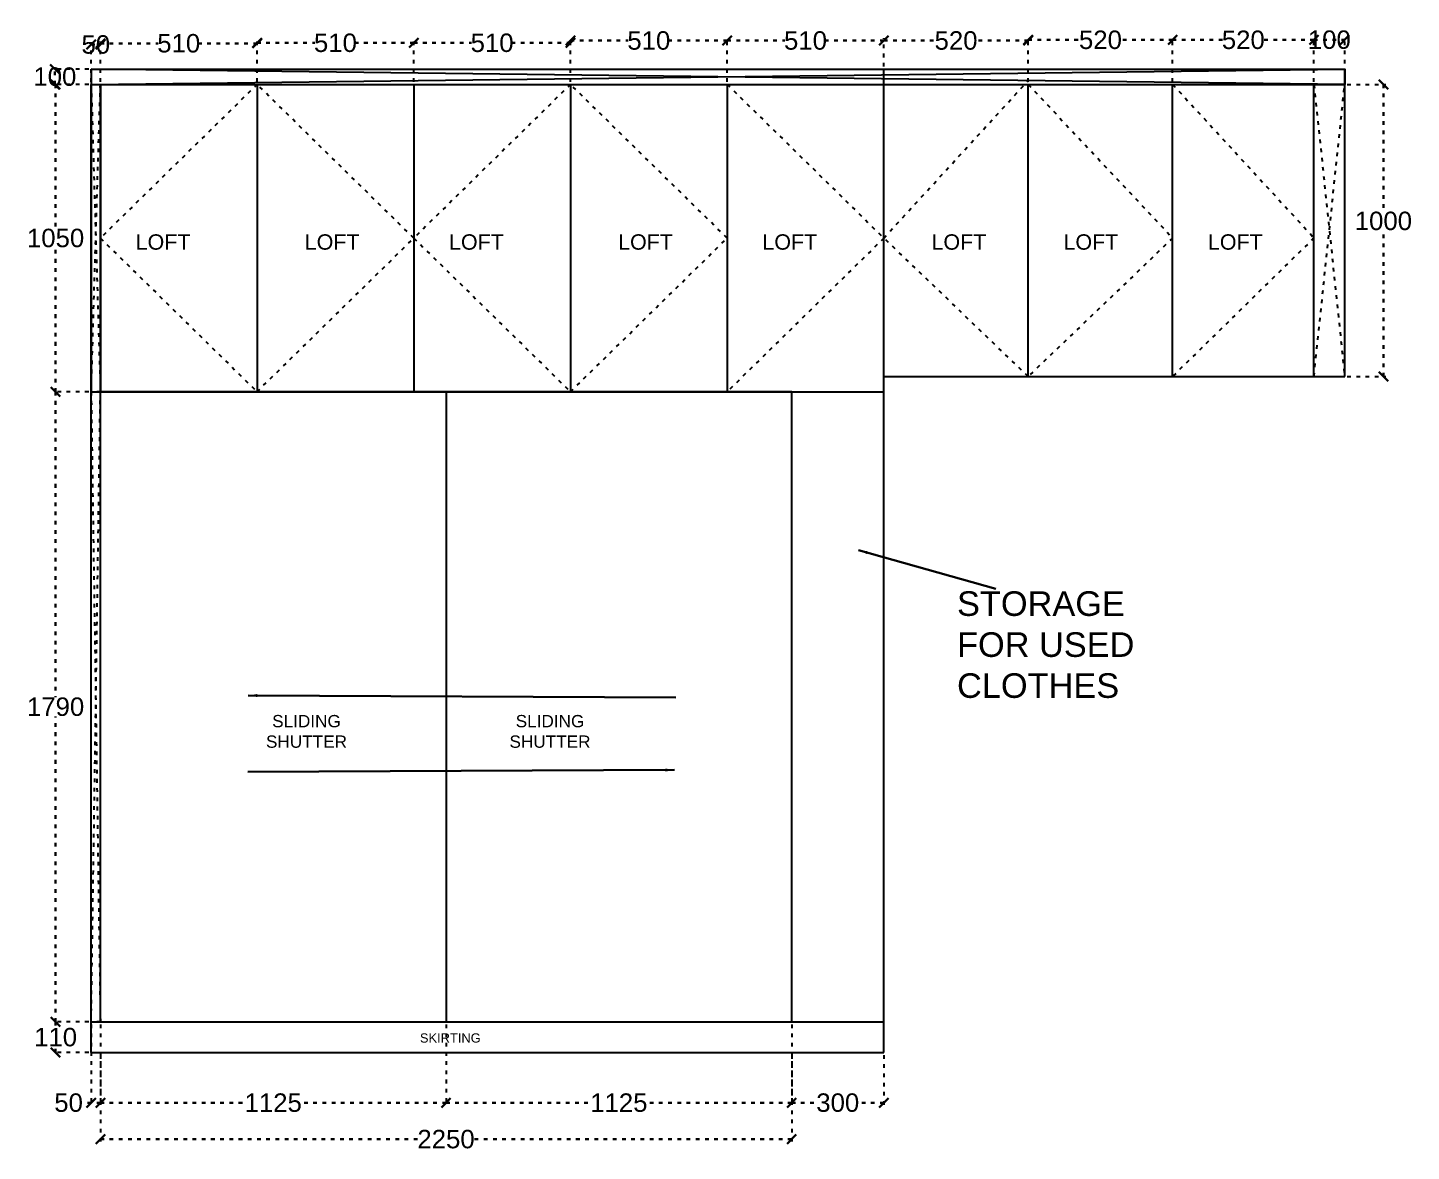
# Model space of a CAD drawing. Header units: millimetres. Extents: x 220712 to 1505573, y -354410 to 241923.
# Drawn here: x 331177 to 335681, y 113216 to 116872 of the extents above; entities that cross this region are included whole.
import ezdxf

# ---------------------------------------------------------------- set-up
doc = ezdxf.new("R2010")
doc.units = ezdxf.units.MM
doc.header["$MEASUREMENT"] = 0
doc.linetypes.add('ACAD_ISO03W100', pattern=[30, 12, -18])
doc.layers.add('Walls', color=253, linetype='Continuous')
doc.layers.add('Words', color=7, linetype='Continuous')
doc.styles.get("Standard").update_dxf_attribs({"font": 'arial.ttf'})
doc.dimstyles.get("Standard").update_dxf_attribs({"dimtxt": 60, "dimasz": 30, "dimexe": 7.75, "dimexo": 8.13, "dimgap": 0.63, "dimtad": 0, "dimtih": 1, "dimtoh": 1, "dimdec": 0, "dimzin": 0, "dimtxsty": 'Standard', "dimblk": 'OBLIQUE', "dimcen": 2.25, "dimclrd": 1, "dimclre": 1, "dimclrt": 1, "dimadec": 0, "dimazin": 0, "dimtfac": 1, "dimtdec": 0, "dimtofl": 0, "dimtmove": 0, "dimatfit": 3, "dimfxl": 1, "dimtolj": 1, "dimtzin": 0, "dimlwd": 30, "dimarcsym": 0})

# ---------------------------------------------------------------- blocks, each defined once
blk = doc.blocks.new('_Oblique')
at = {"color": 0, "linetype": 'ByBlock', "lineweight": -2}
blk.add_line((-0.5, -0.5), (0.5, 0.5), dxfattribs=at)
blk = doc.blocks.new('*D1041')
at = {"layer": 'Defpoints', "color": 0, "linetype": 'ACAD_ISO03W100', "transparency": 16777216}
for p in [(331413.9, 116816.7), (331383.9, 116687), (331413.9, 116687)]:
    blk.add_point(p, dxfattribs=at)
at = {"layer": 'Walls', "color": 1, "linetype": 'ACAD_ISO03W100', "lineweight": -2, "transparency": 16777216}
for p, q in [((331383.9, 116695.1), (331383.9, 116824.5)), ((331413.9, 116695.1), (331413.9, 116824.5))]:
    blk.add_line(p, q, dxfattribs=at)
at = {"layer": 'Walls', "color": 1, "linetype": 'ACAD_ISO03W100', "lineweight": 30, "transparency": 16777216}
blk.add_line((331383.9, 116816.7), (331413.9, 116816.7), dxfattribs=at)
at = {"layer": 'Walls', "color": 1, "linetype": 'ACAD_ISO03W100', "lineweight": 30, "transparency": 16777216, "xscale": 30, "yscale": 30, "zscale": 30, "rotation": 180}
blk.add_blockref('_Oblique', (331383.9, 116816.7), dxfattribs=at)
at = {"layer": 'Walls', "color": 1, "linetype": 'ACAD_ISO03W100', "lineweight": 30, "transparency": 16777216, "xscale": 30, "yscale": 30, "zscale": 30}
blk.add_blockref('_Oblique', (331413.9, 116816.7), dxfattribs=at)
at = {"layer": 'Walls', "color": 1, "linetype": 'ACAD_ISO03W100', "transparency": 16777216, "insert": (331398.9, 116816.7), "char_height": 60, "attachment_point": 5}
blk.add_mtext('\\A1;50', dxfattribs=at)
blk = doc.blocks.new('*D1042')
at = {"layer": 'Defpoints', "color": 0, "linetype": 'ACAD_ISO03W100', "transparency": 16777216}
for p in [(331923.9, 116820.5), (331413.9, 116687), (331923.9, 116687)]:
    blk.add_point(p, dxfattribs=at)
at = {"layer": 'Walls', "color": 1, "linetype": 'ACAD_ISO03W100', "lineweight": -2, "transparency": 16777216}
for p, q in [((331413.9, 116695.1), (331413.9, 116828.2)), ((331923.9, 116695.1), (331923.9, 116828.2))]:
    blk.add_line(p, q, dxfattribs=at)
at = {"layer": 'Walls', "color": 1, "linetype": 'ACAD_ISO03W100', "lineweight": 30, "transparency": 16777216}
for p, q in [((331413.9, 116820.5), (331602.1, 116820.5)), ((331923.9, 116820.5), (331735.7, 116820.5))]:
    blk.add_line(p, q, dxfattribs=at)
at = {"layer": 'Walls', "color": 1, "linetype": 'ACAD_ISO03W100', "lineweight": 30, "transparency": 16777216, "xscale": 30, "yscale": 30, "zscale": 30, "rotation": 180}
blk.add_blockref('_Oblique', (331413.9, 116820.5), dxfattribs=at)
at = {"layer": 'Walls', "color": 1, "linetype": 'ACAD_ISO03W100', "lineweight": 30, "transparency": 16777216, "xscale": 30, "yscale": 30, "zscale": 30}
blk.add_blockref('_Oblique', (331923.9, 116820.5), dxfattribs=at)
at = {"layer": 'Walls', "color": 1, "linetype": 'ACAD_ISO03W100', "transparency": 16777216, "insert": (331668.9, 116820.5), "char_height": 60, "attachment_point": 5}
blk.add_mtext('\\A1;510', dxfattribs=at)
blk = doc.blocks.new('*D1043')
at = {"layer": 'Defpoints', "color": 0, "linetype": 'ACAD_ISO03W100', "transparency": 16777216}
for p in [(332433.9, 116822.1), (331923.9, 116687), (332433.9, 116687)]:
    blk.add_point(p, dxfattribs=at)
at = {"layer": 'Walls', "color": 1, "linetype": 'ACAD_ISO03W100', "lineweight": -2, "transparency": 16777216}
for p, q in [((331923.9, 116695.1), (331923.9, 116829.8)), ((332433.9, 116695.1), (332433.9, 116829.8))]:
    blk.add_line(p, q, dxfattribs=at)
at = {"layer": 'Walls', "color": 1, "linetype": 'ACAD_ISO03W100', "lineweight": 30, "transparency": 16777216}
for p, q in [((331923.9, 116822.1), (332112.1, 116822.1)), ((332433.9, 116822.1), (332245.7, 116822.1))]:
    blk.add_line(p, q, dxfattribs=at)
at = {"layer": 'Walls', "color": 1, "linetype": 'ACAD_ISO03W100', "lineweight": 30, "transparency": 16777216, "xscale": 30, "yscale": 30, "zscale": 30, "rotation": 180}
blk.add_blockref('_Oblique', (331923.9, 116822.1), dxfattribs=at)
at = {"layer": 'Walls', "color": 1, "linetype": 'ACAD_ISO03W100', "lineweight": 30, "transparency": 16777216, "xscale": 30, "yscale": 30, "zscale": 30}
blk.add_blockref('_Oblique', (332433.9, 116822.1), dxfattribs=at)
at = {"layer": 'Walls', "color": 1, "linetype": 'ACAD_ISO03W100', "transparency": 16777216, "insert": (332178.9, 116822.1), "char_height": 60, "attachment_point": 5}
blk.add_mtext('\\A1;510', dxfattribs=at)
blk = doc.blocks.new('*D925')
at = {"layer": 'Defpoints', "color": 0, "linetype": 'ACAD_ISO03W100', "transparency": 16777216}
for p in [(332943.9, 116822.1), (332433.9, 116687), (332943.9, 116687)]:
    blk.add_point(p, dxfattribs=at)
at = {"layer": 'Walls', "color": 1, "linetype": 'ACAD_ISO03W100', "lineweight": -2, "transparency": 16777216}
for p, q in [((332433.9, 116695.1), (332433.9, 116829.8)), ((332943.9, 116695.1), (332943.9, 116829.8))]:
    blk.add_line(p, q, dxfattribs=at)
at = {"layer": 'Walls', "color": 1, "linetype": 'ACAD_ISO03W100', "lineweight": 30, "transparency": 16777216}
for p, q in [((332433.9, 116822.1), (332622.1, 116822.1)), ((332943.9, 116822.1), (332755.7, 116822.1))]:
    blk.add_line(p, q, dxfattribs=at)
at = {"layer": 'Walls', "color": 1, "linetype": 'ACAD_ISO03W100', "lineweight": 30, "transparency": 16777216, "xscale": 30, "yscale": 30, "zscale": 30, "rotation": 180}
blk.add_blockref('_Oblique', (332433.9, 116822.1), dxfattribs=at)
at = {"layer": 'Walls', "color": 1, "linetype": 'ACAD_ISO03W100', "lineweight": 30, "transparency": 16777216, "xscale": 30, "yscale": 30, "zscale": 30}
blk.add_blockref('_Oblique', (332943.9, 116822.1), dxfattribs=at)
at = {"layer": 'Walls', "color": 1, "linetype": 'ACAD_ISO03W100', "transparency": 16777216, "insert": (332688.9, 116822.1), "char_height": 60, "attachment_point": 5}
blk.add_mtext('\\A1;510', dxfattribs=at)
blk = doc.blocks.new('*D1044')
at = {"layer": 'Defpoints', "color": 0, "linetype": 'ACAD_ISO03W100', "transparency": 16777216}
for p in [(333453.9, 116829.6), (332943.9, 116687), (333453.9, 116687)]:
    blk.add_point(p, dxfattribs=at)
at = {"layer": 'Walls', "color": 1, "linetype": 'ACAD_ISO03W100', "lineweight": -2, "transparency": 16777216}
for p, q in [((332943.9, 116695.1), (332943.9, 116837.3)), ((333453.9, 116695.1), (333453.9, 116837.3))]:
    blk.add_line(p, q, dxfattribs=at)
at = {"layer": 'Walls', "color": 1, "linetype": 'ACAD_ISO03W100', "lineweight": 30, "transparency": 16777216}
for p, q in [((332943.9, 116829.6), (333132.1, 116829.6)), ((333453.9, 116829.6), (333265.7, 116829.6))]:
    blk.add_line(p, q, dxfattribs=at)
at = {"layer": 'Walls', "color": 1, "linetype": 'ACAD_ISO03W100', "lineweight": 30, "transparency": 16777216, "xscale": 30, "yscale": 30, "zscale": 30, "rotation": 180}
blk.add_blockref('_Oblique', (332943.9, 116829.6), dxfattribs=at)
at = {"layer": 'Walls', "color": 1, "linetype": 'ACAD_ISO03W100', "lineweight": 30, "transparency": 16777216, "xscale": 30, "yscale": 30, "zscale": 30}
blk.add_blockref('_Oblique', (333453.9, 116829.6), dxfattribs=at)
at = {"layer": 'Walls', "color": 1, "linetype": 'ACAD_ISO03W100', "transparency": 16777216, "insert": (333198.9, 116829.6), "char_height": 60, "attachment_point": 5}
blk.add_mtext('\\A1;510', dxfattribs=at)
blk = doc.blocks.new('*D1068')
at = {"layer": 'Defpoints', "color": 0, "linetype": 'ACAD_ISO03W100', "transparency": 16777216}
for p in [(331268.1, 113637), (331383.9, 113637), (331383.9, 113537)]:
    blk.add_point(p, dxfattribs=at)
at = {"layer": 'Walls', "color": 1, "linetype": 'ACAD_ISO03W100', "lineweight": -2, "transparency": 16777216}
for p, q in [((331375.8, 113637), (331260.3, 113637)), ((331375.8, 113537), (331260.3, 113537))]:
    blk.add_line(p, q, dxfattribs=at)
at = {"layer": 'Walls', "color": 1, "linetype": 'ACAD_ISO03W100', "lineweight": 30, "transparency": 16777216}
for p, q in [((331268.1, 113637), (331268.1, 113618.3)), ((331268.1, 113537), (331268.1, 113555.7))]:
    blk.add_line(p, q, dxfattribs=at)
at = {"layer": 'Walls', "color": 1, "linetype": 'ACAD_ISO03W100', "lineweight": 30, "transparency": 16777216, "xscale": 30, "yscale": 30, "zscale": 30}
for p, rotation in [((331268.1, 113637), 90), ((331268.1, 113537), 270)]:
    blk.add_blockref('_Oblique', p, dxfattribs=dict(at, rotation=rotation))
at = {"layer": 'Walls', "color": 1, "linetype": 'ACAD_ISO03W100', "transparency": 16777216, "insert": (331268.1, 113587), "char_height": 60, "attachment_point": 5}
blk.add_mtext('\\A1;110', dxfattribs=at)
blk = doc.blocks.new('*D1069')
at = {"layer": 'Defpoints', "color": 0, "linetype": 'ACAD_ISO03W100', "transparency": 16777216}
for p in [(331268.1, 115687), (331383.9, 115687), (331383.9, 113637)]:
    blk.add_point(p, dxfattribs=at)
at = {"layer": 'Walls', "color": 1, "linetype": 'ACAD_ISO03W100', "lineweight": -2, "transparency": 16777216}
for p, q in [((331375.8, 115687), (331260.3, 115687)), ((331375.8, 113637), (331260.3, 113637))]:
    blk.add_line(p, q, dxfattribs=at)
at = {"layer": 'Walls', "color": 1, "linetype": 'ACAD_ISO03W100', "lineweight": 30, "transparency": 16777216}
for p, q in [((331268.1, 115687), (331268.1, 114693.3)), ((331268.1, 113637), (331268.1, 114630.7))]:
    blk.add_line(p, q, dxfattribs=at)
at = {"layer": 'Walls', "color": 1, "linetype": 'ACAD_ISO03W100', "lineweight": 30, "transparency": 16777216, "xscale": 30, "yscale": 30, "zscale": 30}
for p, rotation in [((331268.1, 115687), 90), ((331268.1, 113637), 270)]:
    blk.add_blockref('_Oblique', p, dxfattribs=dict(at, rotation=rotation))
at = {"layer": 'Walls', "color": 1, "linetype": 'ACAD_ISO03W100', "transparency": 16777216, "insert": (331268.1, 114662), "char_height": 60, "attachment_point": 5}
blk.add_mtext('\\A1;1790', dxfattribs=at)
blk = doc.blocks.new('*D1070')
at = {"layer": 'Defpoints', "color": 0, "linetype": 'ACAD_ISO03W100', "transparency": 16777216}
for p in [(331268.1, 116687), (331383.9, 116687), (331383.9, 115687)]:
    blk.add_point(p, dxfattribs=at)
at = {"layer": 'Walls', "color": 1, "linetype": 'ACAD_ISO03W100', "lineweight": -2, "transparency": 16777216}
for p, q in [((331375.8, 116687), (331260.3, 116687)), ((331375.8, 115687), (331260.3, 115687))]:
    blk.add_line(p, q, dxfattribs=at)
at = {"layer": 'Walls', "color": 1, "linetype": 'ACAD_ISO03W100', "lineweight": 30, "transparency": 16777216}
for p, q in [((331268.1, 116687), (331268.1, 116218.3)), ((331268.1, 115687), (331268.1, 116155.7))]:
    blk.add_line(p, q, dxfattribs=at)
at = {"layer": 'Walls', "color": 1, "linetype": 'ACAD_ISO03W100', "lineweight": 30, "transparency": 16777216, "xscale": 30, "yscale": 30, "zscale": 30}
for p, rotation in [((331268.1, 116687), 90), ((331268.1, 115687), 270)]:
    blk.add_blockref('_Oblique', p, dxfattribs=dict(at, rotation=rotation))
at = {"layer": 'Walls', "color": 1, "linetype": 'ACAD_ISO03W100', "transparency": 16777216, "insert": (331268.1, 116187), "char_height": 60, "attachment_point": 5}
blk.add_mtext('\\A1;1050', dxfattribs=at)
blk = doc.blocks.new('*D1071')
at = {"layer": 'Defpoints', "color": 0, "linetype": 'ACAD_ISO03W100', "transparency": 16777216}
for p in [(331383.9, 113637), (331413.9, 113637), (331383.9, 113373.8)]:
    blk.add_point(p, dxfattribs=at)
at = {"layer": 'Walls', "color": 1, "linetype": 'ACAD_ISO03W100', "lineweight": -2, "transparency": 16777216}
for p, q in [((331383.9, 113628.9), (331383.9, 113366)), ((331413.9, 113628.9), (331413.9, 113366))]:
    blk.add_line(p, q, dxfattribs=at)
at = {"layer": 'Walls', "color": 1, "linetype": 'ACAD_ISO03W100', "lineweight": 30, "transparency": 16777216}
for p, q in [((331383.9, 113373.8), (331353.9, 113373.8)), ((331413.9, 113373.8), (331383.9, 113373.8))]:
    blk.add_line(p, q, dxfattribs=at)
at = {"layer": 'Walls', "color": 1, "linetype": 'ACAD_ISO03W100', "lineweight": 30, "transparency": 16777216, "xscale": 30, "yscale": 30, "zscale": 30, "rotation": 180}
blk.add_blockref('_Oblique', (331383.9, 113373.8), dxfattribs=at)
at = {"layer": 'Walls', "color": 1, "linetype": 'ACAD_ISO03W100', "lineweight": 30, "transparency": 16777216, "xscale": 30, "yscale": 30, "zscale": 30}
blk.add_blockref('_Oblique', (331413.9, 113373.8), dxfattribs=at)
at = {"layer": 'Walls', "color": 1, "linetype": 'ACAD_ISO03W100', "transparency": 16777216, "insert": (331310.4, 113373.8), "char_height": 60, "attachment_point": 5}
blk.add_mtext('\\A1;50', dxfattribs=at)
blk = doc.blocks.new('*D1072')
at = {"layer": 'Defpoints', "color": 0, "linetype": 'ACAD_ISO03W100', "transparency": 16777216}
for p in [(332538.9, 113637), (331413.9, 113537), (332538.9, 113373.8)]:
    blk.add_point(p, dxfattribs=at)
at = {"layer": 'Walls', "color": 1, "linetype": 'ACAD_ISO03W100', "lineweight": -2, "transparency": 16777216}
for p, q in [((332538.9, 113628.9), (332538.9, 113366)), ((331413.9, 113528.9), (331413.9, 113366))]:
    blk.add_line(p, q, dxfattribs=at)
at = {"layer": 'Walls', "color": 1, "linetype": 'ACAD_ISO03W100', "lineweight": 30, "transparency": 16777216}
for p, q in [((331413.9, 113373.8), (331888.8, 113373.8)), ((332538.9, 113373.8), (332064, 113373.8))]:
    blk.add_line(p, q, dxfattribs=at)
at = {"layer": 'Walls', "color": 1, "linetype": 'ACAD_ISO03W100', "lineweight": 30, "transparency": 16777216, "xscale": 30, "yscale": 30, "zscale": 30, "rotation": 180}
blk.add_blockref('_Oblique', (331413.9, 113373.8), dxfattribs=at)
at = {"layer": 'Walls', "color": 1, "linetype": 'ACAD_ISO03W100', "lineweight": 30, "transparency": 16777216, "xscale": 30, "yscale": 30, "zscale": 30}
blk.add_blockref('_Oblique', (332538.9, 113373.8), dxfattribs=at)
at = {"layer": 'Walls', "color": 1, "linetype": 'ACAD_ISO03W100', "transparency": 16777216, "insert": (331976.4, 113373.8), "char_height": 60, "attachment_point": 5}
blk.add_mtext('\\A1;1125', dxfattribs=at)
blk = doc.blocks.new('*D1073')
at = {"layer": 'Defpoints', "color": 0, "linetype": 'ACAD_ISO03W100', "transparency": 16777216}
for p in [(332538.9, 113637), (333663.9, 113637), (332538.9, 113373.8)]:
    blk.add_point(p, dxfattribs=at)
at = {"layer": 'Walls', "color": 1, "linetype": 'ACAD_ISO03W100', "lineweight": -2, "transparency": 16777216}
for p, q in [((332538.9, 113628.9), (332538.9, 113366)), ((333663.9, 113628.9), (333663.9, 113366))]:
    blk.add_line(p, q, dxfattribs=at)
at = {"layer": 'Walls', "color": 1, "linetype": 'ACAD_ISO03W100', "lineweight": 30, "transparency": 16777216}
for p, q in [((332538.9, 113373.8), (333013.8, 113373.8)), ((333663.9, 113373.8), (333189, 113373.8))]:
    blk.add_line(p, q, dxfattribs=at)
at = {"layer": 'Walls', "color": 1, "linetype": 'ACAD_ISO03W100', "lineweight": 30, "transparency": 16777216, "xscale": 30, "yscale": 30, "zscale": 30, "rotation": 180}
blk.add_blockref('_Oblique', (332538.9, 113373.8), dxfattribs=at)
at = {"layer": 'Walls', "color": 1, "linetype": 'ACAD_ISO03W100', "lineweight": 30, "transparency": 16777216, "xscale": 30, "yscale": 30, "zscale": 30}
blk.add_blockref('_Oblique', (333663.9, 113373.8), dxfattribs=at)
at = {"layer": 'Walls', "color": 1, "linetype": 'ACAD_ISO03W100', "transparency": 16777216, "insert": (333101.4, 113373.8), "char_height": 60, "attachment_point": 5}
blk.add_mtext('\\A1;1125', dxfattribs=at)
blk = doc.blocks.new('*D1074')
at = {"layer": 'Defpoints', "color": 0, "linetype": 'ACAD_ISO03W100', "transparency": 16777216}
for p in [(333663.9, 113537), (333963.9, 113537), (333963.9, 113373.8)]:
    blk.add_point(p, dxfattribs=at)
at = {"layer": 'Walls', "color": 1, "linetype": 'ACAD_ISO03W100', "lineweight": -2, "transparency": 16777216}
for p, q in [((333663.9, 113528.9), (333663.9, 113366)), ((333963.9, 113528.9), (333963.9, 113366))]:
    blk.add_line(p, q, dxfattribs=at)
at = {"layer": 'Walls', "color": 1, "linetype": 'ACAD_ISO03W100', "lineweight": 30, "transparency": 16777216}
for p, q in [((333663.9, 113373.8), (333747.1, 113373.8)), ((333963.9, 113373.8), (333880.7, 113373.8))]:
    blk.add_line(p, q, dxfattribs=at)
at = {"layer": 'Walls', "color": 1, "linetype": 'ACAD_ISO03W100', "lineweight": 30, "transparency": 16777216, "xscale": 30, "yscale": 30, "zscale": 30, "rotation": 180}
blk.add_blockref('_Oblique', (333663.9, 113373.8), dxfattribs=at)
at = {"layer": 'Walls', "color": 1, "linetype": 'ACAD_ISO03W100', "lineweight": 30, "transparency": 16777216, "xscale": 30, "yscale": 30, "zscale": 30}
blk.add_blockref('_Oblique', (333963.9, 113373.8), dxfattribs=at)
at = {"layer": 'Walls', "color": 1, "linetype": 'ACAD_ISO03W100', "transparency": 16777216, "insert": (333813.9, 113373.8), "char_height": 60, "attachment_point": 5}
blk.add_mtext('\\A1;300', dxfattribs=at)
blk = doc.blocks.new('*D1075')
at = {"layer": 'Defpoints', "color": 0, "linetype": 'ACAD_ISO03W100', "transparency": 16777216}
for p in [(331265.7, 116737), (331383.9, 116737), (331383.9, 116687)]:
    blk.add_point(p, dxfattribs=at)
at = {"layer": 'Walls', "color": 1, "linetype": 'ACAD_ISO03W100', "lineweight": -2, "transparency": 16777216}
for p, q in [((331375.8, 116737), (331257.9, 116737)), ((331375.8, 116687), (331257.9, 116687))]:
    blk.add_line(p, q, dxfattribs=at)
at = {"layer": 'Walls', "color": 1, "linetype": 'ACAD_ISO03W100', "lineweight": 30, "transparency": 16777216}
blk.add_line((331265.7, 116687), (331265.7, 116737), dxfattribs=at)
at = {"layer": 'Walls', "color": 1, "linetype": 'ACAD_ISO03W100', "lineweight": 30, "transparency": 16777216, "xscale": 30, "yscale": 30, "zscale": 30}
for p, rotation in [((331265.7, 116737), 90), ((331265.7, 116687), 270)]:
    blk.add_blockref('_Oblique', p, dxfattribs=dict(at, rotation=rotation))
at = {"layer": 'Walls', "color": 1, "linetype": 'ACAD_ISO03W100', "transparency": 16777216, "insert": (331265.7, 116712), "char_height": 60, "attachment_point": 5}
blk.add_mtext('\\A1;100', dxfattribs=at)
blk = doc.blocks.new('*D934')
at = {"layer": 'Defpoints', "color": 0, "linetype": 'ACAD_ISO03W100', "transparency": 16777216}
for p in [(331413.9, 113537), (333663.9, 113537), (333663.9, 113255.2)]:
    blk.add_point(p, dxfattribs=at)
at = {"layer": 'Walls', "color": 1, "linetype": 'ACAD_ISO03W100', "lineweight": -2, "transparency": 16777216}
for p, q in [((331413.9, 113528.9), (331413.9, 113247.4)), ((333663.9, 113528.9), (333663.9, 113247.4))]:
    blk.add_line(p, q, dxfattribs=at)
at = {"layer": 'Walls', "color": 1, "linetype": 'ACAD_ISO03W100', "lineweight": 30, "transparency": 16777216}
for p, q in [((331413.9, 113255.2), (332448.3, 113255.2)), ((333663.9, 113255.2), (332629.5, 113255.2))]:
    blk.add_line(p, q, dxfattribs=at)
at = {"layer": 'Walls', "color": 1, "linetype": 'ACAD_ISO03W100', "lineweight": 30, "transparency": 16777216, "xscale": 30, "yscale": 30, "zscale": 30, "rotation": 180}
blk.add_blockref('_Oblique', (331413.9, 113255.2), dxfattribs=at)
at = {"layer": 'Walls', "color": 1, "linetype": 'ACAD_ISO03W100', "lineweight": 30, "transparency": 16777216, "xscale": 30, "yscale": 30, "zscale": 30}
blk.add_blockref('_Oblique', (333663.9, 113255.2), dxfattribs=at)
at = {"layer": 'Walls', "color": 1, "linetype": 'ACAD_ISO03W100', "transparency": 16777216, "insert": (332538.9, 113255.2), "char_height": 60, "attachment_point": 5}
blk.add_mtext('\\A1;2250', dxfattribs=at)
blk = doc.blocks.new('*D1989')
at = {"layer": 'Defpoints', "color": 0, "linetype": 'ACAD_ISO03W100', "transparency": 16777216}
for p in [(334433.9, 116829.6), (333963.9, 116737), (334433.9, 116687)]:
    blk.add_point(p, dxfattribs=at)
at = {"layer": 'Walls', "color": 1, "linetype": 'ACAD_ISO03W100', "lineweight": -2, "transparency": 16777216}
for p, q in [((333963.9, 116745.1), (333963.9, 116837.3)), ((334433.9, 116695.1), (334433.9, 116837.3))]:
    blk.add_line(p, q, dxfattribs=at)
at = {"layer": 'Walls', "color": 1, "linetype": 'ACAD_ISO03W100', "lineweight": 30, "transparency": 16777216}
for p, q in [((333963.9, 116829.6), (334132.1, 116829.6)), ((334433.9, 116829.6), (334265.7, 116829.6))]:
    blk.add_line(p, q, dxfattribs=at)
at = {"layer": 'Walls', "color": 1, "linetype": 'ACAD_ISO03W100', "lineweight": 30, "transparency": 16777216, "xscale": 30, "yscale": 30, "zscale": 30, "rotation": 180}
blk.add_blockref('_Oblique', (333963.9, 116829.6), dxfattribs=at)
at = {"layer": 'Walls', "color": 1, "linetype": 'ACAD_ISO03W100', "lineweight": 30, "transparency": 16777216, "xscale": 30, "yscale": 30, "zscale": 30}
blk.add_blockref('_Oblique', (334433.9, 116829.6), dxfattribs=at)
at = {"layer": 'Walls', "color": 1, "linetype": 'ACAD_ISO03W100', "transparency": 16777216, "insert": (334198.9, 116829.6), "char_height": 60, "attachment_point": 5}
blk.add_mtext('\\A1;520', dxfattribs=at)
blk = doc.blocks.new('*D1990')
at = {"layer": 'Defpoints', "color": 0, "linetype": 'ACAD_ISO03W100', "transparency": 16777216}
for p in [(334433.9, 116831.8), (334433.9, 116687), (334903.9, 116687)]:
    blk.add_point(p, dxfattribs=at)
at = {"layer": 'Walls', "color": 1, "linetype": 'ACAD_ISO03W100', "lineweight": -2, "transparency": 16777216}
for p, q in [((334433.9, 116695.1), (334433.9, 116839.6)), ((334903.9, 116695.1), (334903.9, 116839.6))]:
    blk.add_line(p, q, dxfattribs=at)
at = {"layer": 'Walls', "color": 1, "linetype": 'ACAD_ISO03W100', "lineweight": 30, "transparency": 16777216}
for p, q in [((334433.9, 116831.8), (334602.1, 116831.8)), ((334903.9, 116831.8), (334735.7, 116831.8))]:
    blk.add_line(p, q, dxfattribs=at)
at = {"layer": 'Walls', "color": 1, "linetype": 'ACAD_ISO03W100', "lineweight": 30, "transparency": 16777216, "xscale": 30, "yscale": 30, "zscale": 30, "rotation": 180}
blk.add_blockref('_Oblique', (334433.9, 116831.8), dxfattribs=at)
at = {"layer": 'Walls', "color": 1, "linetype": 'ACAD_ISO03W100', "lineweight": 30, "transparency": 16777216, "xscale": 30, "yscale": 30, "zscale": 30}
blk.add_blockref('_Oblique', (334903.9, 116831.8), dxfattribs=at)
at = {"layer": 'Walls', "color": 1, "linetype": 'ACAD_ISO03W100', "transparency": 16777216, "insert": (334668.9, 116831.8), "char_height": 60, "attachment_point": 5}
blk.add_mtext('\\A1;520', dxfattribs=at)
blk = doc.blocks.new('*D1991')
at = {"layer": 'Defpoints', "color": 0, "linetype": 'ACAD_ISO03W100', "transparency": 16777216}
for p in [(335363.9, 116831.8), (334903.9, 116687), (335363.9, 116687)]:
    blk.add_point(p, dxfattribs=at)
at = {"layer": 'Walls', "color": 1, "linetype": 'ACAD_ISO03W100', "lineweight": -2, "transparency": 16777216}
for p, q in [((334903.9, 116695.1), (334903.9, 116839.6)), ((335363.9, 116695.1), (335363.9, 116839.6))]:
    blk.add_line(p, q, dxfattribs=at)
at = {"layer": 'Walls', "color": 1, "linetype": 'ACAD_ISO03W100', "lineweight": 30, "transparency": 16777216}
for p, q in [((334903.9, 116831.8), (335067.1, 116831.8)), ((335363.9, 116831.8), (335200.7, 116831.8))]:
    blk.add_line(p, q, dxfattribs=at)
at = {"layer": 'Walls', "color": 1, "linetype": 'ACAD_ISO03W100', "lineweight": 30, "transparency": 16777216, "xscale": 30, "yscale": 30, "zscale": 30, "rotation": 180}
blk.add_blockref('_Oblique', (334903.9, 116831.8), dxfattribs=at)
at = {"layer": 'Walls', "color": 1, "linetype": 'ACAD_ISO03W100', "lineweight": 30, "transparency": 16777216, "xscale": 30, "yscale": 30, "zscale": 30}
blk.add_blockref('_Oblique', (335363.9, 116831.8), dxfattribs=at)
at = {"layer": 'Walls', "color": 1, "linetype": 'ACAD_ISO03W100', "transparency": 16777216, "insert": (335133.9, 116831.8), "char_height": 60, "attachment_point": 5}
blk.add_mtext('\\A1;520', dxfattribs=at)
blk = doc.blocks.new('*D1992')
at = {"layer": 'Defpoints', "color": 0, "linetype": 'ACAD_ISO03W100', "transparency": 16777216}
for p in [(335463.9, 116832.2), (335363.9, 116687), (335463.9, 116687)]:
    blk.add_point(p, dxfattribs=at)
at = {"layer": 'Walls', "color": 1, "linetype": 'ACAD_ISO03W100', "lineweight": -2, "transparency": 16777216}
for p, q in [((335363.9, 116695.1), (335363.9, 116840)), ((335463.9, 116695.1), (335463.9, 116840))]:
    blk.add_line(p, q, dxfattribs=at)
at = {"layer": 'Walls', "color": 1, "linetype": 'ACAD_ISO03W100', "lineweight": 30, "transparency": 16777216}
blk.add_line((335363.9, 116832.2), (335463.9, 116832.2), dxfattribs=at)
at = {"layer": 'Walls', "color": 1, "linetype": 'ACAD_ISO03W100', "lineweight": 30, "transparency": 16777216, "xscale": 30, "yscale": 30, "zscale": 30, "rotation": 180}
blk.add_blockref('_Oblique', (335363.9, 116832.2), dxfattribs=at)
at = {"layer": 'Walls', "color": 1, "linetype": 'ACAD_ISO03W100', "lineweight": 30, "transparency": 16777216, "xscale": 30, "yscale": 30, "zscale": 30}
blk.add_blockref('_Oblique', (335463.9, 116832.2), dxfattribs=at)
at = {"layer": 'Walls', "color": 1, "linetype": 'ACAD_ISO03W100', "transparency": 16777216, "insert": (335413.9, 116832.2), "char_height": 60, "attachment_point": 5}
blk.add_mtext('\\A1;100', dxfattribs=at)
blk = doc.blocks.new('*D1993')
at = {"layer": 'Defpoints', "color": 0, "linetype": 'ACAD_ISO03W100', "transparency": 16777216}
for p in [(335463.9, 116687), (335463.9, 115737), (335589.9, 115737)]:
    blk.add_point(p, dxfattribs=at)
at = {"layer": 'Walls', "color": 1, "linetype": 'ACAD_ISO03W100', "lineweight": -2, "transparency": 16777216}
for p, q in [((335472, 116687), (335597.7, 116687)), ((335472, 115737), (335597.7, 115737))]:
    blk.add_line(p, q, dxfattribs=at)
at = {"layer": 'Walls', "color": 1, "linetype": 'ACAD_ISO03W100', "lineweight": 30, "transparency": 16777216}
for p, q in [((335589.9, 116687), (335589.9, 116273.9)), ((335589.9, 115737), (335589.9, 116211.4))]:
    blk.add_line(p, q, dxfattribs=at)
at = {"layer": 'Walls', "color": 1, "linetype": 'ACAD_ISO03W100', "lineweight": 30, "transparency": 16777216, "xscale": 30, "yscale": 30, "zscale": 30}
for p, rotation in [((335589.9, 116687), 90), ((335589.9, 115737), 270)]:
    blk.add_blockref('_Oblique', p, dxfattribs=dict(at, rotation=rotation))
at = {"layer": 'Walls', "color": 1, "linetype": 'ACAD_ISO03W100', "transparency": 16777216, "insert": (335589.9, 116242.6), "char_height": 60, "attachment_point": 5}
blk.add_mtext('\\A1;1000', dxfattribs=at)
blk = doc.blocks.new('*D1996')
at = {"layer": 'Defpoints', "color": 0, "linetype": 'ACAD_ISO03W100', "transparency": 16777216}
for p in [(333963.9, 116829.6), (333963.9, 116737), (333453.9, 116687)]:
    blk.add_point(p, dxfattribs=at)
at = {"layer": 'Walls', "color": 1, "linetype": 'ACAD_ISO03W100', "lineweight": -2, "transparency": 16777216}
for p, q in [((333453.9, 116695.1), (333453.9, 116837.3)), ((333963.9, 116745.1), (333963.9, 116837.3))]:
    blk.add_line(p, q, dxfattribs=at)
at = {"layer": 'Walls', "color": 1, "linetype": 'ACAD_ISO03W100', "lineweight": 30, "transparency": 16777216}
for p, q in [((333453.9, 116829.6), (333642.1, 116829.6)), ((333963.9, 116829.6), (333775.7, 116829.6))]:
    blk.add_line(p, q, dxfattribs=at)
at = {"layer": 'Walls', "color": 1, "linetype": 'ACAD_ISO03W100', "lineweight": 30, "transparency": 16777216, "xscale": 30, "yscale": 30, "zscale": 30, "rotation": 180}
blk.add_blockref('_Oblique', (333453.9, 116829.6), dxfattribs=at)
at = {"layer": 'Walls', "color": 1, "linetype": 'ACAD_ISO03W100', "lineweight": 30, "transparency": 16777216, "xscale": 30, "yscale": 30, "zscale": 30}
blk.add_blockref('_Oblique', (333963.9, 116829.6), dxfattribs=at)
at = {"layer": 'Walls', "color": 1, "linetype": 'ACAD_ISO03W100', "transparency": 16777216, "insert": (333708.9, 116829.6), "char_height": 60, "attachment_point": 5}
blk.add_mtext('\\A1;510', dxfattribs=at)

msp = doc.modelspace()

# ---------------------------------------------------------------- linework, layer by layer
at = {"layer": 'Walls', "color": 18, "true_color": 0x000000}
for p, q in [((331383.9, 116737), (335463.9, 116737)), ((331383.9, 116737), (331383.9, 115687)), ((333963.9, 113537), (333963.9, 116737)), ((335363.9, 116735.8), (335363.9, 116737)), ((335463.9, 115737), (335463.9, 116737)), ((335363.9, 115737), (335363.9, 116688.2)), ((331383.9, 113537), (331383.9, 116687)), ((331383.9, 116687), (335463.9, 116687)), ((331413.9, 113637), (331413.9, 116687)), ((331413.9, 116687), (331413.9, 115687)), ((331923.9, 116687), (331923.9, 115687)), ((332433.9, 116687), (332433.9, 115687)), ((332943.9, 116687), (332943.9, 115687)), ((333453.9, 116687), (333453.9, 115687)), ((334433.9, 115737), (334433.9, 116687)), ((334903.9, 115737), (334903.9, 116687)), ((333963.9, 115737), (335463.9, 115737)), ((331383.9, 115687), (333963.9, 115687)), ((333663.9, 115687), (331413.9, 115687)), ((332538.9, 115687), (332538.9, 113637)), ((333663.9, 113637), (333663.9, 115687)), ((331383.9, 113637), (333963.9, 113637)), ((331383.9, 113537), (333963.9, 113537))]:
    msp.add_line(p, q, dxfattribs=at)
at = {"layer": 'Walls', "color": 240, "true_color": 0xed1f24}
msp.add_lwpolyline([(331383.9, 116687), (335463.9, 116737), (335463.9, 116687), (331383.9, 116737)], dxfattribs=at)
at = {"layer": 'Walls', "color": 9, "linetype": 'ACAD_ISO03W100', "true_color": 0xc7c8ca}
for points in [[(334433.9, 116687), (334903.9, 116187), (334433.9, 115737), (333963.9, 116187), (334433.9, 116699.6)], [(331923.9, 116687), (331413.9, 116187), (331923.9, 115687), (332433.9, 116187), (331923.9, 116687)], [(332943.9, 116687), (332433.9, 116187), (332943.9, 115687), (333453.9, 116187), (332943.9, 116687)], [(333453.9, 116687), (333963.9, 116187), (333453.9, 115687)], [(334903.9, 116687), (335363.9, 116187.6), (334903.9, 115737)]]:
    msp.add_lwpolyline(points, dxfattribs=at)
at = {"layer": 'Walls', "color": 240, "linetype": 'ACAD_ISO03W100', "true_color": 0xed1f24}
for points in [[(331383.9, 116687), (331413.9, 115687), (331383.9, 115687), (331413.9, 116687)], [(335363.9, 115737), (335463.9, 116687), (335363.9, 116687), (335463.9, 115737)], [(331383.9, 115687), (331413.9, 113637), (331383.9, 113637), (331413.9, 115687)]]:
    msp.add_lwpolyline(points, dxfattribs=at)

# ---------------------------------------------------------------- texts
at = {"color": 7}
for s, width, insert, char_height, attachment_point in [('LOFT', 282.386, (331528.6, 116199.3), 50, 1), ('LOFT', 282.386, (332079, 116199.3), 50, 1), ('LOFT', 282.386, (332548.6, 116199.3), 50, 1), ('LOFT', 282.386, (333099, 116199.3), 50, 1), ('LOFT', 282.386, (333568.6, 116199.3), 50, 1), ('LOFT', 282.386, (334119, 116199.3), 50, 1), ('LOFT', 282.386, (334548.6, 116199.3), 50, 1), ('LOFT', 282.386, (335018.6, 116199.3), 50, 1), ('\\pxqc;SLIDING SHUTTER', 300.775, (332235.1, 114635.4), 40, 3), ('\\pxqc;SLIDING SHUTTER', 300.775, (333027.7, 114635.4), 40, 3)]:
    msp.add_mtext_dynamic_manual_height_columns(s, width=width, gutter_width=1213, heights=[0], dxfattribs=dict(at, insert=insert, char_height=char_height, attachment_point=attachment_point))
at = {"color": 18, "true_color": 0x000000, "insert": (332453.9, 113599.6), "char_height": 30, "attachment_point": 1}
msp.add_mtext_dynamic_manual_height_columns('SKIRTING', width=2764.543, gutter_width=1, heights=[238.1], dxfattribs=at)
at = {"layer": 'Words', "color": 0, "insert": (334202.1, 115037.8), "char_height": 80, "attachment_point": 1}
msp.add_mtext_dynamic_manual_height_columns('STORAGE FOR USED CLOTHES', width=699.618, gutter_width=866.4, heights=[440.1], dxfattribs=at)

# ---------------------------------------------------------------- dimensions: what is measured, and where the dimension line sits
at = {"layer": 'Walls', "color": 18, "linetype": 'ACAD_ISO03W100', "true_color": 0x000000}
for base, p1, p2, picture, middle in [((333453.9, 116829.6), (332943.9, 116687), (333453.9, 116687), '*D1044', (333198.9, 116829.6)), ((331923.9, 116820.5), (331413.9, 116687), (331923.9, 116687), '*D1042', (331668.9, 116820.5)), ((332433.9, 116822.1), (331923.9, 116687), (332433.9, 116687), '*D1043', (332178.9, 116822.1)), ((332943.9, 116822.1), (332433.9, 116687), (332943.9, 116687), '*D925', (332688.9, 116822.1))]:
    dim = msp.add_linear_dim(base=base, p1=p1, p2=p2, dimstyle='Standard', dxfattribs=at)
    dim.commit()
    dim.dimension.update_dxf_attribs({"geometry": picture, "text_midpoint": middle})
at = {"layer": 'Walls', "color": 240, "linetype": 'ACAD_ISO03W100', "true_color": 0xed1f24}
for base, p1, p2, picture, middle in [((333963.9, 116829.6), (333453.9, 116687), (333963.9, 116737), '*D1996', (333708.9, 116829.6)), ((333663.9, 113255.2), (331413.9, 113537), (333663.9, 113537), '*D934', (332538.9, 113255.2))]:
    dim = msp.add_linear_dim(base=base, p1=p1, p2=p2, dimstyle='Standard', dxfattribs=at)
    dim.commit()
    dim.dimension.update_dxf_attribs({"geometry": picture, "text_midpoint": middle})
at = {"layer": 'Walls', "color": 18, "linetype": 'ACAD_ISO03W100', "true_color": 0x000000}
for base, p1, p2, picture, middle in [((334433.9, 116829.6), (333963.9, 116737), (334433.9, 116687), '*D1989', (334198.9, 116829.6)), ((334433.9, 116831.8), (334903.9, 116687), (334433.9, 116687), '*D1990', (334668.9, 116831.8)), ((335363.9, 116831.8), (334903.9, 116687), (335363.9, 116687), '*D1991', (335133.9, 116831.8))]:
    dim = msp.add_linear_dim(base=base, p1=p1, p2=p2, text='520', dimstyle='Standard', dxfattribs=at)
    dim.commit()
    dim.dimension.update_dxf_attribs({"geometry": picture, "text_midpoint": middle})
dim = msp.add_linear_dim(base=(335463.9, 116832.2), p1=(335363.9, 116687), p2=(335463.9, 116687), dimstyle='Standard', dxfattribs=at)
dim.commit()
dim.dimension.update_dxf_attribs({"geometry": '*D1992', "text_midpoint": (335413.9, 116832.2), "dimtype": 160})
dim = msp.add_linear_dim(base=(331413.9, 116816.7), p1=(331383.9, 116687), p2=(331413.9, 116687), text='50', dimstyle='Standard', dxfattribs=at)
dim.commit()
dim.dimension.update_dxf_attribs({"geometry": '*D1041', "text_midpoint": (331398.9, 116816.7), "dimtype": 160})
at = {"layer": 'Walls', "color": 240, "linetype": 'ACAD_ISO03W100', "true_color": 0xed1f24}
for base, p1, p2, text, picture, middle in [((331265.7, 116737), (331383.9, 116687), (331383.9, 116737), '100', '*D1075', (331265.7, 116712)), ((335589.9, 115737), (335463.9, 116687), (335463.9, 115737), '1000', '*D1993', (335589.9, 116242.6))]:
    dim = msp.add_linear_dim(base=base, p1=p1, p2=p2, angle=90, text=text, dimstyle='Standard', dxfattribs=at)
    dim.commit()
    dim.dimension.update_dxf_attribs({"geometry": picture, "text_midpoint": middle, "dimtype": 160})
for base, p1, p2, text, picture, middle in [((331268.1, 116687), (331383.9, 115687), (331383.9, 116687), '1050', '*D1070', (331268.1, 116187)), ((331268.1, 115687), (331383.9, 113637), (331383.9, 115687), '1790', '*D1069', (331268.1, 114662)), ((331268.1, 113637), (331383.9, 113537), (331383.9, 113637), '110', '*D1068', (331268.1, 113587))]:
    dim = msp.add_linear_dim(base=base, p1=p1, p2=p2, angle=90, text=text, dimstyle='Standard', dxfattribs=at)
    dim.commit()
    dim.dimension.update_dxf_attribs({"geometry": picture, "text_midpoint": middle})
at = {"layer": 'Walls', "color": 9, "linetype": 'ACAD_ISO03W100', "true_color": 0xc7c8ca}
dim = msp.add_linear_dim(base=(331383.9, 113373.8), p1=(331413.9, 113637), p2=(331383.9, 113637), text='50', dimstyle='Standard', dxfattribs=at)
dim.commit()
dim.dimension.update_dxf_attribs({"geometry": '*D1071', "text_midpoint": (331310.4, 113373.8)})
for base, p1, p2, picture, middle in [((332538.9, 113373.8), (331413.9, 113537), (332538.9, 113637), '*D1072', (331976.4, 113373.8)), ((332538.9, 113373.8), (333663.9, 113637), (332538.9, 113637), '*D1073', (333101.4, 113373.8)), ((333963.9, 113373.8), (333663.9, 113537), (333963.9, 113537), '*D1074', (333813.9, 113373.8))]:
    dim = msp.add_linear_dim(base=base, p1=p1, p2=p2, dimstyle='Standard', dxfattribs=at)
    dim.commit()
    dim.dimension.update_dxf_attribs({"geometry": picture, "text_midpoint": middle})

# ---------------------------------------------------------------- leaders
at = {"layer": 'Walls', "color": 252, "linetype": 'ByBlock', "true_color": 0x939598}
msp.add_leader([(333881.5, 115171.5), (334328.1, 115046)], dimstyle='Standard', override={"dimgap": 0.63, "dimtad": 0}, dxfattribs=at)
at = {"layer": 'Walls', "color": 252, "true_color": 0x939598}
for points in [[(331894.5, 114698.8), (333286.8, 114692.3)], [(333282.8, 114456.5), (331893.4, 114450.6)]]:
    msp.add_leader(points, dimstyle='Standard', override={"dimgap": 0.63, "dimtad": 0}, dxfattribs=at)

doc.saveas('drawing.dxf')
